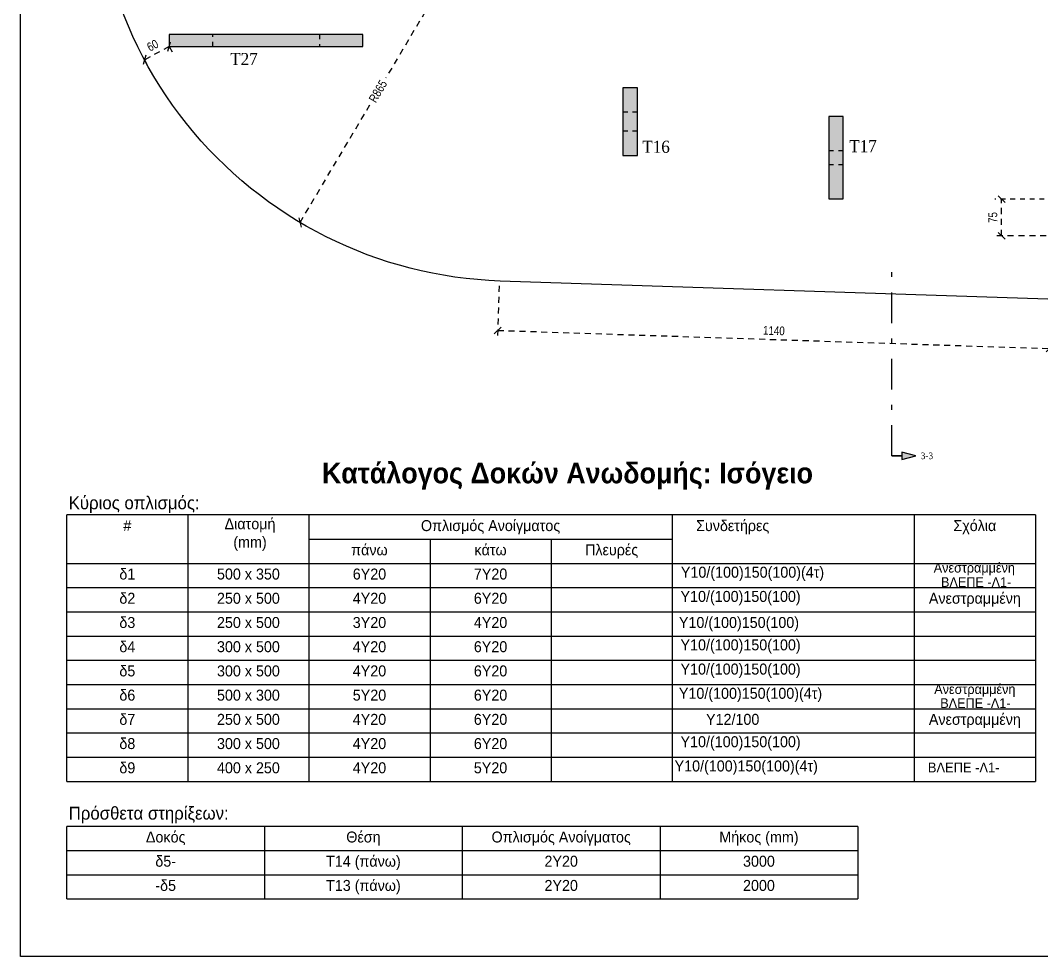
# Model space of a CAD drawing. Header units: millimetres. Extents: x -2171 to 1563, y -1758 to -1505.
# Drawn here: x -1107.97 to -1086.88, y -1630.29 to -1610.97 of the extents above; entities that cross this region are included whole.
import ezdxf
from ezdxf.enums import TextEntityAlignment as Align

# ---------------------------------------------------------------- set-up
doc = ezdxf.new("R2010")
doc.units = ezdxf.units.MM
doc.header["$PDMODE"] = 32
for name, pattern in [('DASHDOT', [25.4, 12.7, -6.35, 0, -6.35]), ('DASHED2', [0.375, 0.25, -0.125]), ('DOT', [0.025, 0, -0.025]), ('HIDDEN', [0.375, 0.25, -0.125]), ('HIDDEN2', [0.1875, 0.125, -0.0625])]:
    doc.linetypes.add(name, pattern=pattern)
doc.layers.get('Defpoints').update_dxf_attribs({"color": 6})
for name, color, linetype in [('-S_TEXT', 3, 'Continuous'), ('Fill_Col', 7, 'Continuous'), ('Geo_Col', 7, 'Continuous'), ('Geo_Lines', 7, 'Continuous'), ('Lines', 7, 'Continuous'), ('Sect_Line_Symbol', 7, 'Continuous'), ('Text_Col_-1', 7, 'Continuous'), ('Texts', 7, 'Continuous')]:
    doc.layers.add(name, color=color, linetype=linetype)
doc.layers.add('A-ANNO-DIMS', color=1, linetype='Continuous', lineweight=9)
doc.styles.add('1-100', font='arial.ttf', dxfattribs={"width": 0.8})
doc.styles.add('S1Arl27188_b_934_161', font='arial.ttf', dxfattribs={"width": 0.933629, "height": 2.71875})
doc.styles.add('S1Arl31900_b_934_161', font='arial.ttf', dxfattribs={"width": 0.933629, "height": 3.19})
doc.styles.add('S1Arl51040_B_934_161', font='', dxfattribs={"width": 0.933629, "height": 5.104})
doc.styles.add('S1TmsNwRmn11_b_934_161', font='times.ttf', dxfattribs={"width": 0.933629, "height": 0.001087})
doc.styles.add('S1TmsNwRmn1359_b_934_161', font='times.ttf', dxfattribs={"width": 0.933629, "height": 0.135937})
doc.styles.get('S1Arl51040_B_934_161').set_extended_font_data('Arial', bold=True)
doc.dimstyles.new('Copy of 1-100', dxfattribs={"dimtxt": 0.18, "dimasz": 0.14, "dimexe": 0.14, "dimexo": 0.1, "dimgap": 0.09, "dimtad": 1, "dimdec": 0, "dimlfac": 100, "dimrnd": 5, "dimzin": 5, "dimdsep": 46, "dimtxsty": '1-100', "dimblk": 'OBLIQUE', "dimcen": 0.09, "dimclrd": 1, "dimclre": 1, "dimclrt": 2, "dimadec": 0, "dimazin": 0, "dimtfac": 1, "dimtdec": 0, "dimtix": 1, "dimtmove": 2, "dimatfit": 3, "dimfxl": 5, "dimfxlon": 1, "dimtolj": 1, "dimtzin": 5, "dimarcsym": 0})

# ---------------------------------------------------------------- blocks, each defined once
blk = doc.blocks.new('_Oblique')
at = {"color": 0, "linetype": 'ByBlock', "lineweight": -2}
blk.add_line((-0.5, -0.5), (0.5, 0.5), dxfattribs=at)
blk = doc.blocks.new('*D58')
at = {"layer": 'A-ANNO-DIMS', "color": 1, "linetype": 'HIDDEN', "lineweight": -2, "ltscale": 0.5, "transparency": 16777216}
blk.add_line((-1098.085, -1616.446), (-1098.12, -1617.506), dxfattribs=at)
at = {"layer": 'A-ANNO-DIMS', "color": 1, "linetype": 'HIDDEN2', "lineweight": -2, "ltscale": 0.5, "transparency": 16777216}
blk.add_line((-1086.69, -1616.821), (-1086.725, -1617.881), dxfattribs=at)
at = {"layer": 'A-ANNO-DIMS', "color": 1, "linetype": 'DASHED2', "lineweight": -2, "ltscale": 0.5, "transparency": 16777216}
blk.add_line((-1098.115, -1617.366), (-1086.72, -1617.741), dxfattribs=at)
at = {"layer": 'Defpoints', "color": 0, "ltscale": 0.5, "transparency": 16777216}
for p in [(-1098.082, -1616.346), (-1086.687, -1616.721), (-1086.72, -1617.741)]:
    blk.add_point(p, dxfattribs=at)
at = {"layer": 'A-ANNO-DIMS', "color": 1, "lineweight": -2, "ltscale": 0.5, "transparency": 16777216, "xscale": 0.14, "yscale": 0.14, "zscale": 0.14}
for p, rotation in [((-1098.115, -1617.366), 178.1150616189206), ((-1086.72, -1617.741), 358.1150616189207)]:
    blk.add_blockref('_Oblique', p, dxfattribs=dict(at, rotation=rotation))
at = {"layer": 'A-ANNO-DIMS', "color": 2, "ltscale": 0.5, "transparency": 16777216, "insert": (-1092.412, -1617.372), "char_height": 0.18, "attachment_point": 5, "rotation": 358.1151, "style": '1-100'}
blk.add_mtext('\\A1;1140', dxfattribs=at)
blk = doc.blocks.new('*D93')
at = {"layer": 'A-ANNO-DIMS', "color": 1, "linetype": 'DASHED2', "lineweight": -2, "ltscale": 0.5, "transparency": 16777216}
blk.add_line((-1104.897, -1611.506), (-1105.409, -1611.78), dxfattribs=at)
at = {"layer": 'A-ANNO-DIMS', "color": 1, "linetype": 'HIDDEN', "lineweight": -2, "ltscale": 0.5, "transparency": 16777216}
blk.add_line((-1104.897, -1611.506), (-1104.831, -1611.63), dxfattribs=at)
at = {"layer": 'A-ANNO-DIMS', "color": 1, "linetype": 'HIDDEN2', "lineweight": -2, "ltscale": 0.5, "transparency": 16777216}
blk.add_line((-1105.409, -1611.78), (-1105.342, -1611.904), dxfattribs=at)
at = {"layer": 'Defpoints', "color": 0, "ltscale": 0.5, "transparency": 16777216}
for p in [(-1104.897, -1611.506), (-1105.409, -1611.78), (-1105.409, -1611.78)]:
    blk.add_point(p, dxfattribs=at)
at = {"layer": 'A-ANNO-DIMS', "color": 1, "lineweight": -2, "ltscale": 0.5, "transparency": 16777216, "xscale": 0.14, "yscale": 0.14, "zscale": 0.14}
for p, rotation in [((-1104.897, -1611.506), 28.16903747203256), ((-1105.409, -1611.78), 208.1690374720326)]:
    blk.add_blockref('_Oblique', p, dxfattribs=dict(at, rotation=rotation))
at = {"layer": 'A-ANNO-DIMS', "color": 2, "ltscale": 0.5, "transparency": 16777216, "insert": (-1105.239, -1611.483), "char_height": 0.18, "attachment_point": 5, "rotation": 28.169, "style": '1-100'}
blk.add_mtext('\\A1;60', dxfattribs=at)
blk = doc.blocks.new('*D100')
at = {"layer": 'A-ANNO-DIMS', "color": 1, "linetype": 'DASHED2', "lineweight": -2, "ltscale": 0.5, "transparency": 16777216}
for p, q in [((-1097.776, -1607.693), (-1100.425, -1612.155)), ((-1102.195, -1615.138), (-1100.75, -1612.703))]:
    blk.add_line(p, q, dxfattribs=at)
at = {"layer": 'Defpoints', "color": 0, "ltscale": 0.5, "transparency": 16777216}
for p in [(-1097.776, -1607.693), (-1102.195, -1615.138)]:
    blk.add_point(p, dxfattribs=at)
at = {"layer": 'A-ANNO-DIMS', "color": 1, "lineweight": -2, "ltscale": 0.5, "transparency": 16777216, "xscale": 0.14, "yscale": 0.14, "zscale": 0.14, "rotation": 239.3066548541331}
blk.add_blockref('_Oblique', (-1102.195, -1615.138), dxfattribs=at)
at = {"layer": 'A-ANNO-DIMS', "color": 2, "ltscale": 0.5, "transparency": 16777216, "insert": (-1100.587, -1612.429), "char_height": 0.18, "attachment_point": 5, "rotation": 59.3067, "style": '1-100'}
blk.add_mtext('\\A1;R865', dxfattribs=at)
blk = doc.blocks.new('*D115')
at = {"layer": 'A-ANNO-DIMS', "color": 1, "linetype": 'HIDDEN2', "lineweight": -2, "ltscale": 0.5, "transparency": 16777216}
blk.add_line((-1085.23, -1614.656), (-1087.849, -1614.656), dxfattribs=at)
at = {"layer": 'A-ANNO-DIMS', "color": 1, "linetype": 'DASHED2', "lineweight": -2, "ltscale": 0.5, "transparency": 16777216}
blk.add_line((-1087.709, -1615.413), (-1087.709, -1614.656), dxfattribs=at)
at = {"layer": 'A-ANNO-DIMS', "color": 1, "linetype": 'HIDDEN', "lineweight": -2, "ltscale": 0.5, "transparency": 16777216}
blk.add_line((-1086.787, -1615.413), (-1087.849, -1615.413), dxfattribs=at)
at = {"layer": 'Defpoints', "color": 0, "ltscale": 0.5, "transparency": 16777216}
for p in [(-1087.709, -1614.656), (-1085.13, -1614.656), (-1086.687, -1615.413)]:
    blk.add_point(p, dxfattribs=at)
at = {"layer": 'A-ANNO-DIMS', "color": 1, "lineweight": -2, "ltscale": 0.5, "transparency": 16777216, "xscale": 0.14, "yscale": 0.14, "zscale": 0.14}
for p, rotation in [((-1087.709, -1614.656), 90), ((-1087.709, -1615.413), 270)]:
    blk.add_blockref('_Oblique', p, dxfattribs=dict(at, rotation=rotation))
at = {"layer": 'A-ANNO-DIMS', "color": 2, "ltscale": 0.5, "transparency": 16777216, "insert": (-1087.89, -1615.035), "char_height": 0.18, "attachment_point": 5, "rotation": 90, "style": '1-100'}
blk.add_mtext('\\A1;75', dxfattribs=at)

msp = doc.modelspace()

# ---------------------------------------------------------------- hatches: boundary and pattern name
at = {"layer": 'Fill_Col'}
for points in [[(-1104.8967, -1611.5062), (-1100.8967, -1611.5062), (-1100.8967, -1611.2562), (-1104.8967, -1611.2562)], [(-1095.2297, -1613.756), (-1095.2297, -1612.356), (-1095.5297, -1612.356), (-1095.5297, -1613.756)], [(-1090.9798, -1614.6489), (-1090.9798, -1612.9489), (-1091.2798, -1612.9489), (-1091.2798, -1614.6489)]]:
    msp.add_hatch(color=252, dxfattribs=at).paths.add_polyline_path(points)
at = {"layer": 'Sect_Line_Symbol'}
msp.add_hatch(color=2, dxfattribs=at).paths.add_polyline_path([(-1089.9797, -1619.956), (-1089.7695, -1619.956), (-1089.7695, -1620.0336), (-1089.4797, -1619.956), (-1089.7695, -1619.8784), (-1089.7695, -1619.956)])

# ---------------------------------------------------------------- linework, layer by layer
at = {"layer": '-S_TEXT', "ltscale": 5}
msp.add_lwpolyline([(-1107.97, -1590.2497), (-1049.8225, -1590.2497), (-1049.8225, -1630.2944), (-1107.97, -1630.2944)], close=True, dxfattribs=at)
at = {"layer": 'Geo_Col', "color": 94}
for points in [[(-1104.8967, -1611.5062), (-1100.8967, -1611.5062), (-1100.8967, -1611.2562), (-1104.8967, -1611.2562)], [(-1095.2297, -1613.756), (-1095.2297, -1612.356), (-1095.5297, -1612.356), (-1095.5297, -1613.756)], [(-1090.9798, -1614.6489), (-1090.9798, -1612.9489), (-1091.2798, -1612.9489), (-1091.2798, -1614.6489)]]:
    msp.add_lwpolyline(points, close=True, dxfattribs=at)
at = {"layer": 'Geo_Col', "color": 94, "linetype": 'DOT'}
for points in [[(-1104.8967, -1611.5062), (-1103.9967, -1611.5062), (-1103.9967, -1611.2562), (-1104.8967, -1611.2562)], [(-1100.8967, -1611.2562), (-1101.7967, -1611.2562), (-1101.7967, -1611.5062), (-1100.8967, -1611.5062)], [(-1095.5297, -1612.356), (-1095.5297, -1612.856), (-1095.2297, -1612.856), (-1095.2297, -1612.356)], [(-1091.2798, -1612.9489), (-1091.2798, -1613.6489), (-1090.9798, -1613.6489), (-1090.9798, -1612.9489)], [(-1095.2297, -1613.756), (-1095.2297, -1613.256), (-1095.5297, -1613.256), (-1095.5297, -1613.756)], [(-1090.9798, -1614.6489), (-1090.9798, -1613.9489), (-1091.2798, -1613.9489), (-1091.2798, -1614.6489)]]:
    msp.add_lwpolyline(points, close=True, dxfattribs=at)
at = {"layer": 'Geo_Lines', "color": 94}
msp.add_lwpolyline([(-1105.5772, -1602.356), (-1076.4796, -1602.356), (-1076.4796, -1600.9906), (-1061.0679, -1600.9906, -0.4198849), (-1058.8758, -1603.2255), (-1059.9301, -1612.6262, -0.3947332), (-1065.5435, -1617.4237), (-1074.9546, -1616.9433, -0.4049166), (-1076.8887, -1614.8684), (-1076.5104, -1611.1198, 0.0864711), (-1076.6129, -1610.4984, 0.6667063), (-1077.0647, -1610.4934, 0.0742106), (-1077.1796, -1611.0687), (-1077.1799, -1615.0465, -0.4141148), (-1079.139, -1617.006), (-1083.5141, -1617.0062, -0.414237), (-1084.9796, -1615.5407), (-1084.9796, -1615.0362), (-1085.3796, -1615.0362), (-1085.3796, -1615.4133, -0.4301222), (-1086.7575, -1616.7187), (-1098.0612, -1616.3463, -0.4610985), (-1106.2777, -1606.0553)], format="xyb", close=True, dxfattribs=at)
at = {"layer": 'Lines', "color": 0}
for points in [[(-1087.0126, -1621.1764), (-1107.0126, -1621.1764)], [(-1107.0126, -1626.6764), (-1107.0126, -1621.1764)], [(-1104.5126, -1621.1764), (-1104.5126, -1626.6764)], [(-1102.0126, -1621.1764), (-1102.0126, -1626.6764)], [(-1094.5126, -1621.1764), (-1094.5126, -1626.6764)], [(-1089.5126, -1621.1764), (-1089.5126, -1626.6764)], [(-1087.0126, -1621.1764), (-1087.0126, -1626.6764)], [(-1102.0126, -1621.6764), (-1094.5126, -1621.6764)], [(-1099.5126, -1621.6764), (-1099.5126, -1626.6764)], [(-1097.0126, -1621.6764), (-1097.0126, -1626.6764)], [(-1107.0126, -1622.1764), (-1087.0126, -1622.1764)], [(-1107.0126, -1622.6764), (-1087.0126, -1622.6764)], [(-1107.0126, -1623.1764), (-1087.0126, -1623.1764)], [(-1107.0126, -1623.6764), (-1087.0126, -1623.6764)], [(-1107.0126, -1624.1764), (-1087.0126, -1624.1764)], [(-1107.0126, -1624.6764), (-1087.0126, -1624.6764)], [(-1107.0126, -1625.1764), (-1087.0126, -1625.1764)], [(-1107.0126, -1625.6764), (-1087.0126, -1625.6764)], [(-1107.0126, -1626.1764), (-1087.0126, -1626.1764)], [(-1107.0126, -1626.6764), (-1087.0126, -1626.6764)], [(-1090.6792, -1627.6056), (-1107.0126, -1627.6056)], [(-1107.0126, -1629.1056), (-1107.0126, -1627.6056)], [(-1102.9292, -1627.6056), (-1102.9292, -1629.1056)], [(-1098.8459, -1627.6056), (-1098.8459, -1629.1056)], [(-1094.7626, -1627.6056), (-1094.7626, -1629.1056)], [(-1090.6792, -1627.6056), (-1090.6792, -1629.1056)], [(-1090.6792, -1627.6056), (-1090.6792, -1629.1056)], [(-1107.0126, -1628.1056), (-1090.6792, -1628.1056)], [(-1107.0126, -1628.6056), (-1090.6792, -1628.6056)], [(-1107.0126, -1629.1056), (-1090.6792, -1629.1056)]]:
    msp.add_lwpolyline(points, dxfattribs=at)
at = {"layer": 'Sect_Line_Symbol', "color": 2, "linetype": 'DASHDOT', "ltscale": 0.05}
msp.add_lwpolyline([(-1089.9797, -1619.956), (-1089.9797, -1615.9256)], dxfattribs=at)
at = {"layer": 'Sect_Line_Symbol', "color": 2}
msp.add_lwpolyline([(-1089.9797, -1619.956), (-1089.7695, -1619.956), (-1089.7695, -1620.0336), (-1089.4797, -1619.956), (-1089.7695, -1619.8784), (-1089.7695, -1619.956)], close=True, dxfattribs=at)

# ---------------------------------------------------------------- texts
at = {"layer": 'Sect_Line_Symbol', "color": 2, "style": 'S1TmsNwRmn1359_b_934_161', "width": 0.933629}
msp.add_text('3-3', height=0.13594, dxfattribs=at).set_placement((-1089.3797, -1619.956), align=Align.MIDDLE_LEFT)
at = {"layer": 'Text_Col_-1', "color": 200, "style": 'S1TmsNwRmn11_b_934_161', "width": 0.933629}
for s, p in [('T27', (-1103.6382, -1611.8883)), ('T17', (-1090.8558, -1613.6873)), ('T16', (-1095.129, -1613.6998))]:
    msp.add_text(s, height=0.25, dxfattribs=at).set_placement(p)
at = {"layer": 'Texts', "color": 7, "style": 'S1Arl27188_b_934_161', "width": 0.933629}
for s, height, p in [('#', 0.2266, (-1105.7626, -1621.5099)), ('Οπλισμός Ανοίγματος', 0.226562, (-1098.2626, -1621.5099)), ('Συνδετήρες', 0.22656, (-1093.2626, -1621.5099)), ('Σχόλια', 0.22656, (-1088.2626, -1621.5099)), ('πάνω', 0.22656, (-1100.7626, -1622.0099)), ('κάτω', 0.22656, (-1098.2626, -1622.0099)), ('Πλευρές', 0.22656, (-1095.7626, -1622.0099)), ('δ1', 0.22656, (-1105.7626, -1622.5099)), ('500 x 350', 0.22656, (-1103.2626, -1622.5099)), ('6Y20', 0.22656, (-1100.7626, -1622.5099)), ('7Y20', 0.22656, (-1098.2626, -1622.5099)), ('Ανεστραμμένη', 0.2, (-1088.2741, -1622.366)), ('δ2', 0.22656, (-1105.7626, -1623.0099)), ('250 x 500', 0.22656, (-1103.2626, -1623.0099)), ('4Y20', 0.22656, (-1100.7626, -1623.0099)), ('6Y20', 0.22656, (-1098.2626, -1623.0099)), ('Ανεστραμμένη', 0.226562, (-1088.2626, -1623.0099)), ('δ3', 0.22656, (-1105.7626, -1623.5099)), ('250 x 500', 0.22656, (-1103.2626, -1623.5099)), ('3Y20', 0.22656, (-1100.7626, -1623.5099)), ('4Y20', 0.22656, (-1098.2626, -1623.5099)), ('Y10/(100)150(100)', 0.226562, (-1093.1332, -1623.5099)), ('δ4', 0.22656, (-1105.7626, -1624.0099)), ('300 x 500', 0.22656, (-1103.2626, -1624.0099)), ('4Y20', 0.22656, (-1100.7626, -1624.0099)), ('6Y20', 0.22656, (-1098.2626, -1624.0099)), ('δ5', 0.22656, (-1105.7626, -1624.5099)), ('300 x 500', 0.22656, (-1103.2626, -1624.5099)), ('4Y20', 0.22656, (-1100.7626, -1624.5099)), ('6Y20', 0.22656, (-1098.2626, -1624.5099)), ('δ6', 0.22656, (-1105.7626, -1625.0099)), ('500 x 300', 0.22656, (-1103.2626, -1625.0099)), ('5Y20', 0.22656, (-1100.7626, -1625.0099)), ('6Y20', 0.22656, (-1098.2626, -1625.0099)), ('Ανεστραμμένη', 0.2, (-1088.2626, -1624.873)), ('δ7', 0.22656, (-1105.7626, -1625.5099)), ('250 x 500', 0.22656, (-1103.2626, -1625.5099)), ('4Y20', 0.22656, (-1100.7626, -1625.5099)), ('6Y20', 0.22656, (-1098.2626, -1625.5099)), ('Y12/100', 0.22656, (-1093.2626, -1625.5099)), ('Ανεστραμμένη', 0.226562, (-1088.2626, -1625.5099)), ('δ8', 0.22656, (-1105.7626, -1626.0099)), ('300 x 500', 0.22656, (-1103.2626, -1626.0099)), ('4Y20', 0.22656, (-1100.7626, -1626.0099)), ('6Y20', 0.22656, (-1098.2626, -1626.0099)), ('δ9', 0.22656, (-1105.7626, -1626.5099)), ('400 x 250', 0.22656, (-1103.2626, -1626.5099)), ('4Y20', 0.22656, (-1100.7626, -1626.5099)), ('5Y20', 0.22656, (-1098.2626, -1626.5099)), ('Δοκός', 0.22656, (-1104.9709, -1627.9391)), ('Θέση', 0.22656, (-1100.8876, -1627.9391)), ('Οπλισμός Ανοίγματος', 0.226562, (-1096.8042, -1627.9391)), ('Μήκος (mm)', 0.22656, (-1092.7209, -1627.9391)), ('δ5-', 0.22656, (-1104.9709, -1628.4391)), ('Τ14 (πάνω)', 0.22656, (-1100.8876, -1628.4391)), ('2Y20', 0.22656, (-1096.8042, -1628.4391)), ('3000', 0.22656, (-1092.7209, -1628.4391)), ('-δ5', 0.22656, (-1104.9709, -1628.9391)), ('Τ13 (πάνω)', 0.22656, (-1100.8876, -1628.9391)), ('2Y20', 0.22656, (-1096.8042, -1628.9391)), ('2000', 0.22656, (-1092.7209, -1628.9391))]:
    msp.add_text(s, height=height, dxfattribs=at).set_placement(p, align=Align.CENTER)
at = {"layer": 'Texts', "color": 7}
for s, insert, char_height, width, attachment_point, style in [('Κατάλογος Δοκών Ανωδομής: Ισόγειο', (-1096.6749, -1620.0986), 0.425333, 20.55, 2, 'S1Arl51040_B_934_161'), ('Κύριος οπλισμός:^M^J', (-1106.9734, -1620.7928), 0.265833, 20.55, 1, 'S1Arl31900_b_934_161'), ('Διατομή^M^J(mm)', (-1103.2292, -1621.2456), 0.226562, 2.5, 2, 'S1Arl27188_b_934_161'), ('      Y10/(100)150(100)(4τ)', (-1093.0998, -1622.2456), 0.226562, 3.690474, 2, 'S1Arl27188_b_934_161'), ('ΒΛΕΠΕ -Λ1-', (-1088.2355, -1622.4623), 0.2, 2.45, 2, 'S1Arl27188_b_934_161'), ('Y10/(100)150(100)', (-1093.0998, -1622.7456), 0.226562, 2.5, 2, 'S1Arl27188_b_934_161'), ('Y10/(100)150(100)', (-1093.0998, -1623.7456), 0.226562, 2.5, 2, 'S1Arl27188_b_934_161'), ('Y10/(100)150(100)', (-1093.0998, -1624.2456), 0.226562, 2.5, 2, 'S1Arl27188_b_934_161'), ('{\\W0.93363;     Y10/(100)150(100)}(4τ)', (-1093.0998, -1624.7456), 0.226562, 11.934289, 2, 'S1Arl27188_b_934_161'), ('ΒΛΕΠΕ -Λ1-', (-1088.2513, -1624.9614), 0.2, 2.45, 2, 'S1Arl27188_b_934_161'), ('Y10/(100)150(100)', (-1093.0998, -1625.7456), 0.226562, 2.5, 2, 'S1Arl27188_b_934_161'), ('{\\W0.93363;      Y10/(100)150(100)(4τ)}', (-1093.2292, -1626.2456), 0.226562, 7.423128, 2, 'S1Arl27188_b_934_161'), ('ΒΛΕΠΕ -Λ1-', (-1088.4935, -1626.2887), 0.20391, 2.45, 2, 'S1Arl27188_b_934_161'), ('^M^JΠρόσθετα στηρίξεων:^M^J', (-1106.9734, -1626.7576), 0.265833, 20.55, 1, 'S1Arl31900_b_934_161')]:
    msp.add_mtext(s, dxfattribs=dict(at, insert=insert, char_height=char_height, width=width, attachment_point=attachment_point, style=style))

# ---------------------------------------------------------------- dimensions: what is measured, and where the dimension line sits
at = {"layer": 'A-ANNO-DIMS', "ltscale": 0.5}
dim = msp.add_radius_dim(center=(-1097.7761, -1607.6931), mpoint=(-1102.1955, -1615.1382), dimstyle='Copy of 1-100', dxfattribs=at)
dim.commit()
dim.dimension.update_dxf_attribs({"geometry": '*D100', "text_midpoint": (-1100.5872, -1612.4287), "dimtype": 132})
at = {"layer": 'A-ANNO-DIMS', "color": 94, "ltscale": 0.5}
for p1, p2, distance, picture, middle in [((-1104.8967, -1611.5062), (-1105.4086, -1611.7803), 0, '*D93', (-1105.2385, -1611.4829)), ((-1098.0817, -1616.3456), (-1086.6869, -1616.7207), -1.0212, '*D58', (-1092.4119, -1617.372))]:
    dim = msp.add_aligned_dim(p1=p1, p2=p2, distance=distance, dimstyle='Copy of 1-100', dxfattribs=at)
    dim.commit()
    dim.dimension.update_dxf_attribs({"geometry": picture, "text_midpoint": middle})
at = {"layer": 'A-ANNO-DIMS', "ltscale": 0.5}
dim = msp.add_linear_dim(base=(-1087.7088, -1614.656), p1=(-1086.6869, -1615.4133), p2=(-1085.1296, -1614.656), angle=90, dimstyle='Copy of 1-100', dxfattribs=at)
dim.commit()
dim.dimension.update_dxf_attribs({"geometry": '*D115', "text_midpoint": (-1087.8903, -1615.0347)})

doc.saveas('drawing.dxf')
